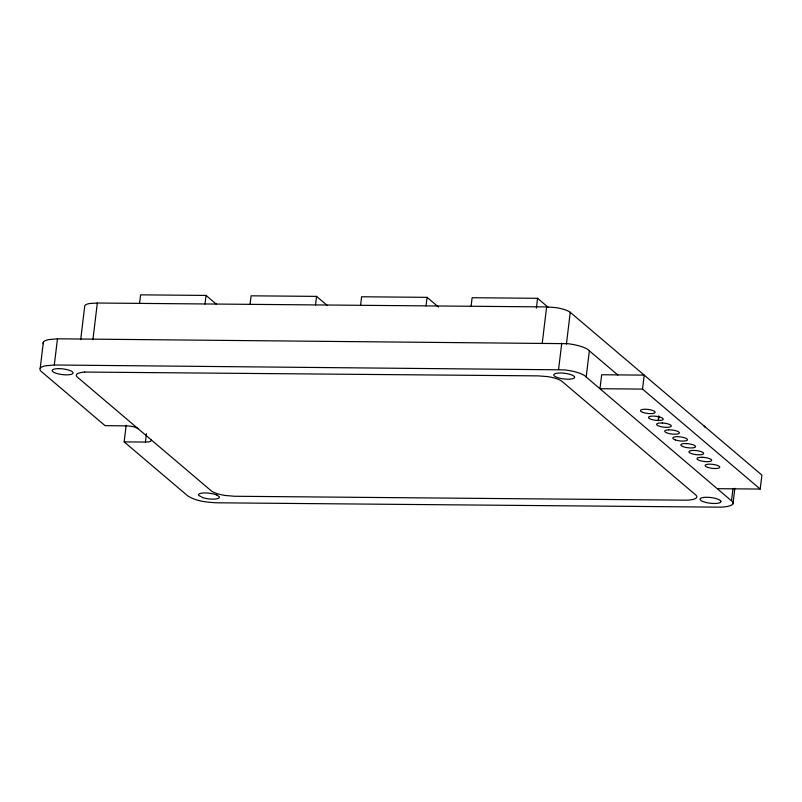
<?xml version="1.0" encoding="UTF-8"?>
<svg xmlns="http://www.w3.org/2000/svg" width="802" height="802" viewBox="0 0 802 802"><rect width="100%" height="100%" fill="white"/><g stroke="black" fill="none" stroke-linecap="round" stroke-linejoin="round"><path stroke-width="1.2" d="M40.2 368.318L43.368 342.133M138.004 428.619A9.133 2.486 6.9 0 0 126.315 425.852L105.072 425.661L41.534 371.687A22.847 6.215 6.9 0 1 41.824 366.925L44.872 365.862L54.305 364.99L57.473 338.805L567.626 343.677A22.847 6.215 6.9 0 1 589.35 350.825L617.851 375.015M80.691 339.607L84.681 306.615A18.276 4.972 6.9 0 1 89.413 303.537L97.333 303.026L546.623 306.915L555.946 307.637A18.276 4.972 6.9 0 1 570.262 312.329L761.9 475.095L760.206 489.06L717.75 488.689M92.902 339.687L97.333 303.026M139.548 303.487L140.591 294.855L206.054 295.427L216.54 304.339M54.305 364.99L564.458 369.862A22.847 6.215 6.9 0 1 586.182 377.01L733.018 502.152A22.847 6.215 6.9 0 1 718.943 507.145L216.901 502.794C206.946 502.283 196.279 501.38 187.698 495.857L124.16 441.872L126.175 425.21M124.16 441.872L145.403 442.062L146.415 433.732M205.001 304.048L206.054 295.427M250.064 304.439L251.106 295.818L316.559 296.379L327.056 305.301M315.517 305.011L316.559 296.379M360.569 305.402L361.612 296.77L427.075 297.341L438.524 307.066M426.032 305.973L427.075 297.341M471.085 306.354L472.127 297.732L537.581 298.304L548.077 307.216M536.388 308.158L537.581 298.304M542.192 343.577L546.623 306.915M558.583 369.401L561.751 343.216M566.413 344.098L570.262 312.329M586.182 377.01L589.35 350.825M642.532 389.09L644.217 375.125L601.67 374.755L599.976 388.719L642.532 389.09L760.206 489.06M658.171 420.499L659.906 420.459A7.429 2.025 6.9 0 0 662.542 418.173A7.429 2.025 6.9 0 0 653.6 416.108L651.856 416.148A7.429 2.025 6.9 0 0 648.868 418.153L649.7 418.724A7.429 2.025 6.9 0 0 658.171 420.499L658.733 415.837M658.452 420.489L658.873 417M731.554 500.408L732.988 488.508M732.958 503.786L734.832 488.308M57.473 338.805L48.04 339.677L44.992 340.74A22.847 6.215 6.9 0 0 43.268 343.757M150.726 439.426A9.133 2.486 6.9 0 1 145.403 442.062M704.016 425.952A18.276 4.972 6.9 0 1 705.088 427.346M574.583 376.98L574.493 377.722A10.506 2.857 6.9 0 1 562.473 378.745A10.506 2.857 6.9 0 1 553.901 374.464A10.506 2.857 6.9 0 1 565.911 373.451L568.518 373.963A10.506 2.857 6.9 0 1 574.583 376.98M84.701 372.058L81.072 372.489A18.276 4.972 6.9 0 0 77.162 376.95L211.086 490.704A18.276 4.972 6.9 0 0 225.091 495.456L234.445 496.258L685.028 500.167A18.276 4.972 6.9 0 0 695.675 494.904L561.911 381.281A18.276 4.972 6.9 0 0 547.606 376.599L538.282 375.877L84.701 372.058M668.587 429.822L667.865 429.882A7.429 2.025 6.9 0 0 668.287 433.361A7.429 2.025 6.9 0 0 679.384 433.05A7.429 2.025 6.9 0 0 669.58 429.832L668.587 429.822M58.987 368.639L56.581 368.719A10.506 2.857 6.9 0 0 57.503 373.682A10.506 2.857 6.9 0 0 73.052 373.141A10.506 2.857 6.9 0 0 58.987 368.639M702.191 457.29L700.437 457.32A7.429 2.025 6.9 0 0 697.299 459.285L698.101 459.857A7.429 2.025 6.9 0 0 706.522 461.671L708.266 461.641A7.429 2.025 6.9 0 0 711.063 459.386A7.429 2.025 6.9 0 0 702.191 457.29M662.272 422.995L660.467 422.985A7.429 2.025 6.9 0 0 656.778 424.829L657.46 425.401A7.429 2.025 6.9 0 0 665.65 427.336L667.454 427.346A7.429 2.025 6.9 0 0 670.863 425.22A7.429 2.025 6.9 0 0 662.272 422.995M694.743 450.453L692.928 450.433A7.429 2.025 6.9 0 0 689.058 452.228L689.7 452.809A7.429 2.025 6.9 0 0 697.81 454.784L699.625 454.804A7.429 2.025 6.9 0 0 703.234 452.719A7.429 2.025 6.9 0 0 694.743 450.453M686.702 443.596L684.878 443.566A7.429 2.025 6.9 0 0 680.968 445.361L681.61 445.932A7.429 2.025 6.9 0 0 689.69 447.917L691.514 447.947A7.429 2.025 6.9 0 0 695.164 445.862A7.429 2.025 6.9 0 0 686.702 443.596M216.871 495.045L214.846 494.323A10.506 2.857 6.9 0 0 203.247 492.989A10.506 2.857 6.9 0 0 198.685 495.415L203.046 497.751A10.506 2.857 6.9 0 0 214.645 499.085A10.506 2.857 6.9 0 0 219.207 496.659L216.871 495.045M720.888 501.27L720.276 500.468A10.506 2.857 6.9 0 0 703.053 497.531A10.506 2.857 6.9 0 0 707.013 502.714A10.506 2.857 6.9 0 0 720.888 501.27M643.104 412.479A7.429 2.025 6.9 0 0 655.074 412.599A7.429 2.025 6.9 0 0 645.239 409.241A7.429 2.025 6.9 0 0 643.104 412.479M675.424 439.937A7.429 2.025 6.9 0 0 687.394 440.037A7.429 2.025 6.9 0 0 677.53 436.699A7.429 2.025 6.9 0 0 675.424 439.937M707.745 467.386A7.429 2.025 6.9 0 0 719.705 467.496A7.429 2.025 6.9 0 0 709.85 464.147A7.429 2.025 6.9 0 0 707.745 467.386"/></g></svg>
